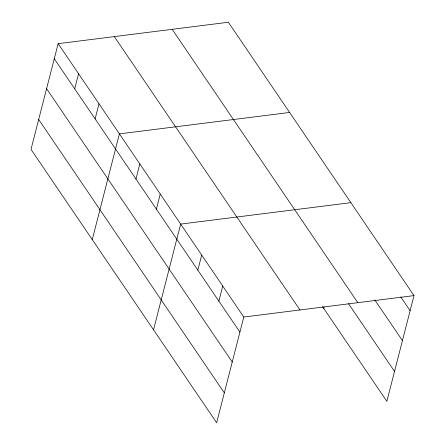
<?xml version="1.0" encoding="UTF-8"?>
<svg xmlns="http://www.w3.org/2000/svg" width="445" height="445" viewBox="0 0 445 445"><rect width="100%" height="100%" fill="white"/><g stroke="black" fill="none" stroke-linecap="round" stroke-linejoin="round"><path stroke-width="0.67" d="M58.15 43.671L31.005 149.392L216.643 422.75L243.782 317.029L58.15 43.671L228.357 22.25L413.995 295.608L386.85 401.329L322.58 306.688M74.699 88.822L78.57 73.742M95.119 118.893L98.99 103.807M92.265 239.599L119.41 133.878L289.617 112.457M135.959 179.029L139.83 163.949M156.379 209.1L160.25 194.02M153.525 329.806L180.67 224.085L350.877 202.67M197.836 270.148L201.707 255.068M218.873 301.132L222.745 286.046M323.738 308.391L324.077 307.061M243.782 317.029L413.995 295.608M400.773 296.921L410.123 310.693M374.779 299.869L402.441 340.603M172.193 29.32L357.825 302.678M348.557 303.724L394.531 371.419M114.321 36.601L299.952 309.959M54.279 58.751L239.911 332.115M46.597 88.666L232.234 362.024M38.682 119.483L224.319 392.84"/></g></svg>
